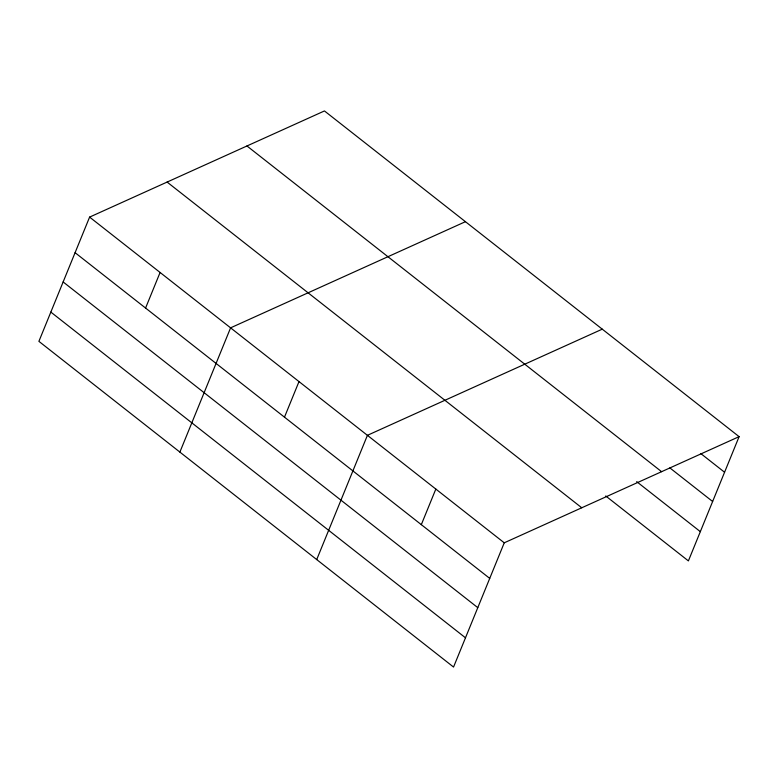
<?xml version="1.0" encoding="UTF-8"?>
<svg xmlns="http://www.w3.org/2000/svg" width="778" height="778" viewBox="0 0 778 778"><rect width="100%" height="100%" fill="white"/><g stroke="black" fill="none" stroke-linecap="round" stroke-linejoin="round"><path stroke-width="1.17" d="M89.606 217.101L38.9 341.348L453.545 667.057L504.251 542.811L739.1 436.653L324.455 110.943L89.606 217.101L504.251 542.811M145.574 308.059L160.093 272.465M179.883 452.096L230.589 327.839L465.439 221.681M284.476 417.173L299.005 381.58M316.714 559.577L367.42 435.32L602.269 329.162M421.316 524.654L435.836 489.061M739.1 436.653L688.394 560.899L605.722 495.965M700.822 453.584L724.571 472.246M669.877 467.909L712.638 501.499M246.957 145.972L661.601 471.682M636.667 481.631L700.336 531.646M167.105 182.062L581.75 507.771M75.087 252.685L489.732 578.394M63.144 281.947L477.789 607.657M50.842 312.095L465.487 637.804"/></g></svg>
